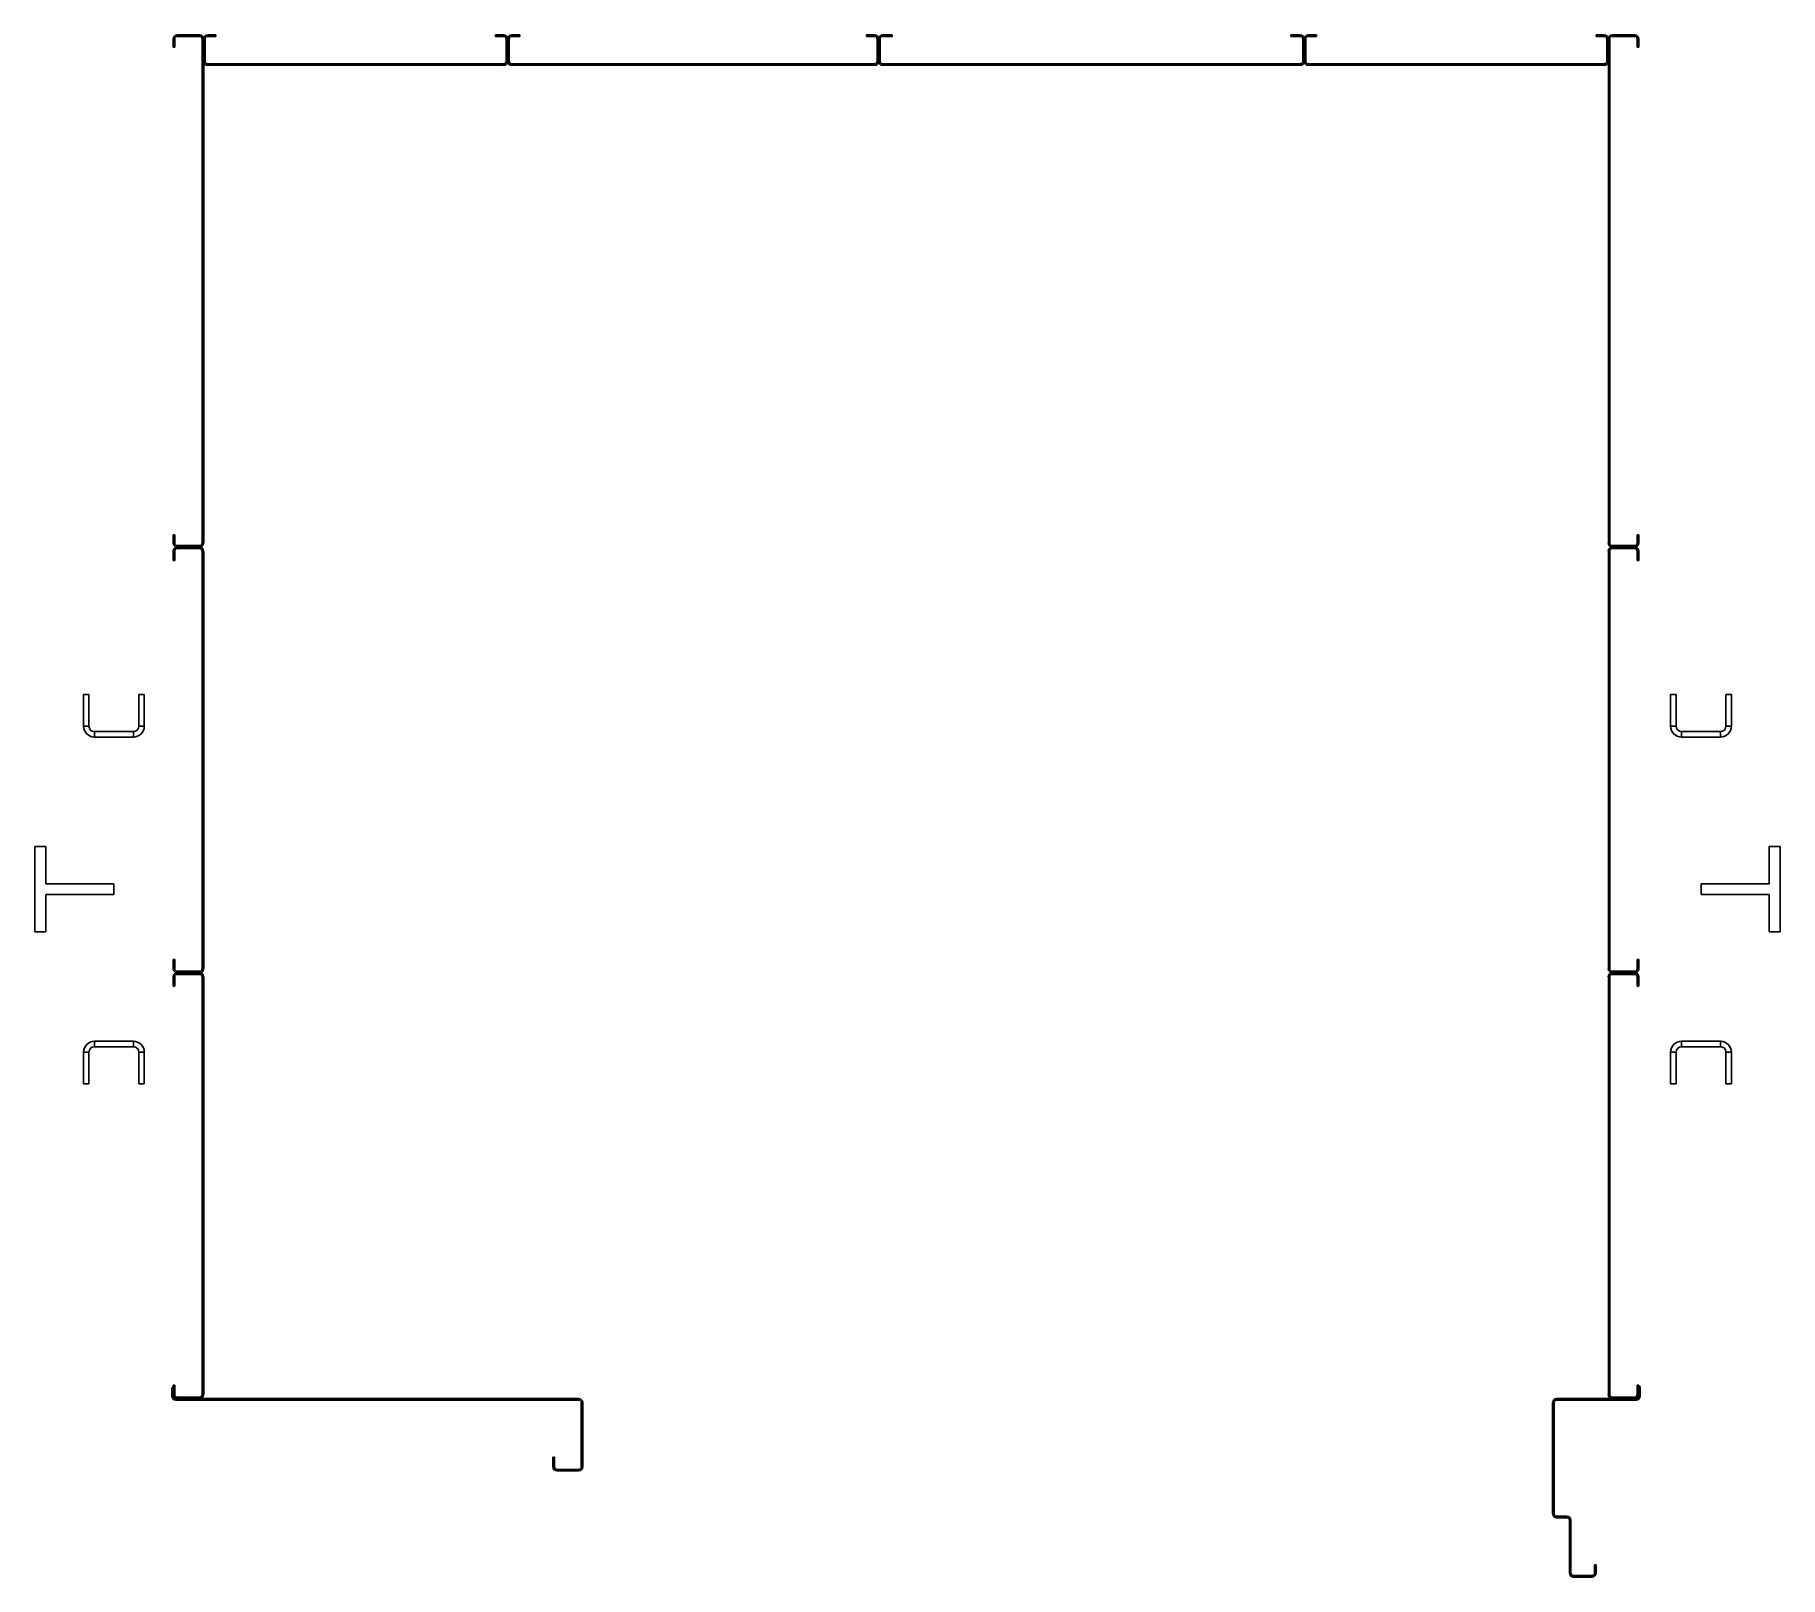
# Model space of a CAD drawing. Header units: millimetres. Extents: x -1726 to -291, y 32 to 1300.
import ezdxf

# ---------------------------------------------------------------- set-up
doc = ezdxf.new("R2010")
doc.units = ezdxf.units.MM

msp = doc.modelspace()

# ---------------------------------------------------------------- linework, layer by layer
at = {"color": 7, "linetype": 'Continuous', "lineweight": 25}
for p, q in [((-1610.7, 1296.3), (-1611.9, 1296.3)), ((-1611.9, 1296.3), (-1611.9, 1289.6)), ((-1610.7, 1296.3), (-1610.7, 1289.6)), ((-1608.7, 1299.6), (-1608.7, 1298.3)), ((-1590.2, 1299.6), (-1608.7, 1299.6)), ((-1590.2, 1298.3), (-1608.7, 1298.3)), ((-1590.2, 1298.3), (-1590.2, 1299.6)), ((-1588.2, 881.8), (-1588.2, 1296.3)), ((-1586.9, 1296.3), (-1588.2, 1296.3)), ((-1585.7, 1296.3), (-1586.9, 1296.3)), ((-1586.9, 1296.3), (-1586.9, 1277.8)), ((-1586.9, 881.8), (-1586.9, 1296.3)), ((-1585.7, 1296.3), (-1585.7, 1277.8)), ((-1583.7, 1299.6), (-1583.7, 1298.3)), ((-1576.9, 1299.6), (-1583.7, 1299.6)), ((-1576.9, 1298.3), (-1583.7, 1298.3)), ((-1576.9, 1299.6), (-1576.9, 1298.3)), ((-1346.9, 1298.3), (-1346.9, 1299.6)), ((-1340.2, 1299.6), (-1346.9, 1299.6)), ((-1340.2, 1298.3), (-1346.9, 1298.3)), ((-1340.2, 1298.3), (-1340.2, 1299.6)), ((-1336.9, 1296.3), (-1338.2, 1296.3)), ((-1338.2, 1277.8), (-1338.2, 1296.3)), ((-1335.7, 1296.3), (-1336.9, 1296.3)), ((-1336.9, 1296.3), (-1336.9, 1277.8)), ((-1335.7, 1296.3), (-1335.7, 1277.8)), ((-1333.7, 1299.6), (-1333.7, 1298.3)), ((-1326.9, 1299.6), (-1333.7, 1299.6)), ((-1326.9, 1298.3), (-1333.7, 1298.3)), ((-1326.9, 1299.6), (-1326.9, 1298.3)), ((-1035.2, 1299.6), (-1041.9, 1299.6)), ((-1041.9, 1298.3), (-1041.9, 1299.6)), ((-1035.2, 1298.3), (-1041.9, 1298.3)), ((-1035.2, 1298.3), (-1035.2, 1299.6)), ((-1031.9, 1296.3), (-1033.2, 1296.3)), ((-1033.2, 1277.8), (-1033.2, 1296.3)), ((-1031.9, 1277.8), (-1031.9, 1296.3)), ((-1030.7, 1296.3), (-1031.9, 1296.3)), ((-1030.7, 1296.3), (-1030.7, 1277.8)), ((-1028.7, 1299.6), (-1028.7, 1298.3)), ((-1020.9, 1299.6), (-1028.7, 1299.6)), ((-1020.9, 1298.3), (-1028.7, 1298.3)), ((-1020.9, 1299.6), (-1020.9, 1298.3)), ((-692.9, 1298.3), (-692.9, 1299.6)), ((-685.2, 1299.6), (-692.9, 1299.6)), ((-685.2, 1298.3), (-692.9, 1298.3)), ((-685.2, 1298.3), (-685.2, 1299.6)), ((-683.2, 1277.8), (-683.2, 1296.3)), ((-681.9, 1296.3), (-683.2, 1296.3)), ((-680.7, 1296.3), (-681.9, 1296.3)), ((-681.9, 1296.3), (-681.9, 1277.8)), ((-680.7, 1296.3), (-680.7, 1277.8)), ((-678.7, 1299.6), (-678.7, 1298.3)), ((-671.9, 1299.6), (-678.7, 1299.6)), ((-671.9, 1298.3), (-678.7, 1298.3)), ((-671.9, 1299.6), (-671.9, 1298.3)), ((-435.2, 1299.6), (-441.9, 1299.6)), ((-441.9, 1298.3), (-441.9, 1299.6)), ((-435.2, 1298.3), (-441.9, 1298.3)), ((-435.2, 1298.3), (-435.2, 1299.6)), ((-433.2, 1277.8), (-433.2, 1296.3)), ((-431.9, 1296.3), (-433.2, 1296.3)), ((-431.9, 1277.8), (-431.9, 1296.3)), ((-430.7, 1296.3), (-431.9, 1296.3)), ((-431.9, 881.8), (-431.9, 1296.3)), ((-430.7, 881.8), (-430.7, 1296.3)), ((-428.7, 1299.6), (-428.7, 1298.3)), ((-428.7, 1299.6), (-410.2, 1299.6)), ((-428.7, 1298.3), (-410.2, 1298.3)), ((-410.2, 1298.3), (-410.2, 1299.6)), ((-408.2, 1296.3), (-408.2, 1289.6)), ((-406.9, 1296.3), (-408.2, 1296.3)), ((-406.9, 1296.3), (-406.9, 1289.6)), ((-1610.7, 1289.6), (-1611.9, 1289.6)), ((-1586.9, 1277.8), (-1585.7, 1277.8)), ((-1338.2, 1277.8), (-1336.9, 1277.8)), ((-1336.9, 1277.8), (-1335.7, 1277.8)), ((-1033.2, 1277.8), (-1031.9, 1277.8)), ((-1031.9, 1277.8), (-1030.7, 1277.8)), ((-683.2, 1277.8), (-681.9, 1277.8)), ((-681.9, 1277.8), (-680.7, 1277.8)), ((-433.2, 1277.8), (-431.9, 1277.8)), ((-408.2, 1289.6), (-406.9, 1289.6)), ((-1583.7, 1275.8), (-1583.7, 1274.6)), ((-1583.7, 1275.8), (-1340.2, 1275.8)), ((-1583.7, 1274.6), (-1340.2, 1274.6)), ((-1340.2, 1274.6), (-1340.2, 1275.8)), ((-1333.7, 1275.8), (-1333.7, 1274.6)), ((-1333.7, 1275.8), (-1035.2, 1275.8)), ((-1333.7, 1274.6), (-1035.2, 1274.6)), ((-1035.2, 1274.6), (-1035.2, 1275.8)), ((-1028.7, 1275.8), (-1028.7, 1274.6)), ((-1028.7, 1275.8), (-685.2, 1275.8)), ((-1028.7, 1274.6), (-685.2, 1274.6)), ((-685.2, 1274.6), (-685.2, 1275.8)), ((-678.7, 1275.8), (-678.7, 1274.6)), ((-678.7, 1275.8), (-435.2, 1275.8)), ((-678.7, 1274.6), (-435.2, 1274.6)), ((-435.2, 1274.6), (-435.2, 1275.8)), ((-1611.9, 888.6), (-1611.9, 881.8)), ((-1611.9, 888.6), (-1610.7, 888.6)), ((-1611.9, 881.8), (-1610.7, 881.8)), ((-1610.7, 888.6), (-1610.7, 881.8)), ((-1608.7, 879.8), (-1608.7, 878.6)), ((-1608.7, 879.8), (-1590.2, 879.8)), ((-1608.7, 878.6), (-1590.2, 878.6)), ((-1608.7, 878.6), (-1608.7, 877.3)), ((-1590.2, 877.3), (-1608.7, 877.3)), ((-1590.2, 878.6), (-1590.2, 879.8)), ((-1590.2, 877.3), (-1590.2, 878.6)), ((-1588.2, 881.8), (-1586.9, 881.8)), ((-431.9, 881.8), (-430.7, 881.8)), ((-428.7, 879.8), (-428.7, 878.6)), ((-410.2, 879.8), (-428.7, 879.8)), ((-410.2, 878.6), (-428.7, 878.6)), ((-428.7, 878.6), (-428.7, 877.3)), ((-428.7, 877.3), (-410.2, 877.3)), ((-410.2, 878.6), (-410.2, 879.8)), ((-410.2, 877.3), (-410.2, 878.6)), ((-408.2, 888.6), (-408.2, 881.8)), ((-406.9, 888.6), (-408.2, 888.6)), ((-408.2, 881.8), (-406.9, 881.8)), ((-406.9, 888.6), (-406.9, 881.8)), ((-1610.7, 875.3), (-1611.9, 875.3)), ((-1611.9, 875.3), (-1611.9, 867.6)), ((-1610.7, 867.6), (-1611.9, 867.6)), ((-1610.7, 875.3), (-1610.7, 867.6)), ((-1588.2, 531.8), (-1588.2, 875.3)), ((-1586.9, 875.3), (-1588.2, 875.3)), ((-1586.9, 531.8), (-1586.9, 875.3)), ((-430.7, 875.3), (-431.9, 875.3)), ((-431.9, 531.8), (-431.9, 875.3)), ((-430.7, 531.8), (-430.7, 875.3)), ((-408.2, 875.3), (-408.2, 867.6)), ((-406.9, 875.3), (-408.2, 875.3)), ((-408.2, 867.6), (-406.9, 867.6)), ((-406.9, 875.3), (-406.9, 867.6)), ((-1681.2, 757.3), (-1685.7, 757.3)), ((-1685.7, 757.3), (-1685.7, 731.3)), ((-1681.2, 757.3), (-1681.2, 731.3)), ((-1640.2, 731.3), (-1640.2, 757.3)), ((-1635.7, 757.3), (-1640.2, 757.3)), ((-1635.7, 731.3), (-1635.7, 757.3)), ((-380.7, 757.3), (-376.2, 757.3)), ((-380.7, 731.3), (-380.7, 757.3)), ((-376.2, 731.3), (-376.2, 757.3)), ((-335.2, 757.3), (-335.2, 731.3)), ((-335.2, 757.3), (-330.7, 757.3)), ((-330.7, 757.3), (-330.7, 731.3)), ((-1685.7, 731.3), (-1681.2, 731.3)), ((-1676.7, 726.8), (-1676.7, 722.3)), ((-1676.7, 726.8), (-1644.7, 726.8)), ((-1676.7, 722.3), (-1644.7, 722.3)), ((-1644.7, 722.3), (-1644.7, 726.8)), ((-1640.2, 731.3), (-1635.7, 731.3)), ((-380.7, 731.3), (-376.2, 731.3)), ((-371.7, 726.8), (-371.7, 722.3)), ((-339.7, 726.8), (-371.7, 726.8)), ((-339.7, 722.3), (-371.7, 722.3)), ((-339.7, 722.3), (-339.7, 726.8)), ((-335.2, 731.3), (-330.7, 731.3)), ((-1725.7, 632.3), (-1725.7, 562.3)), ((-1716.7, 632.3), (-1725.7, 632.3)), ((-1716.7, 601.8), (-1716.7, 632.3)), ((-299.7, 601.8), (-299.7, 632.3)), ((-299.7, 632.3), (-290.7, 632.3)), ((-290.7, 632.3), (-290.7, 562.3)), ((-1660.7, 601.8), (-1716.7, 601.8)), ((-1716.7, 592.8), (-1660.7, 592.8)), ((-1716.7, 562.3), (-1716.7, 592.8)), ((-1660.7, 592.8), (-1660.7, 601.8)), ((-355.7, 592.8), (-355.7, 601.8)), ((-355.7, 601.8), (-299.7, 601.8)), ((-299.7, 592.8), (-355.7, 592.8)), ((-299.7, 562.3), (-299.7, 592.8)), ((-1725.7, 562.3), (-1716.7, 562.3)), ((-290.7, 562.3), (-299.7, 562.3)), ((-1611.9, 539.6), (-1610.7, 539.6)), ((-1611.9, 539.6), (-1611.9, 531.8)), ((-1611.9, 531.8), (-1610.7, 531.8)), ((-1610.7, 539.6), (-1610.7, 531.8)), ((-1588.2, 531.8), (-1586.9, 531.8)), ((-431.9, 531.8), (-430.7, 531.8)), ((-406.9, 539.6), (-408.2, 539.6)), ((-408.2, 539.6), (-408.2, 531.8)), ((-408.2, 531.8), (-406.9, 531.8)), ((-406.9, 539.6), (-406.9, 531.8)), ((-1610.7, 525.3), (-1611.9, 525.3)), ((-1611.9, 525.3), (-1611.9, 517.6)), ((-1610.7, 517.6), (-1611.9, 517.6)), ((-1610.7, 525.3), (-1610.7, 517.6)), ((-1608.7, 529.8), (-1608.7, 528.6)), ((-1608.7, 529.8), (-1590.2, 529.8)), ((-1608.7, 528.6), (-1590.2, 528.6)), ((-1608.7, 528.6), (-1608.7, 527.3)), ((-1590.2, 527.3), (-1608.7, 527.3)), ((-1590.2, 528.6), (-1590.2, 529.8)), ((-1590.2, 527.3), (-1590.2, 528.6)), ((-1588.2, 181.8), (-1588.2, 525.3)), ((-1586.9, 525.3), (-1588.2, 525.3)), ((-1586.9, 181.8), (-1586.9, 525.3)), ((-430.7, 525.3), (-431.9, 525.3)), ((-431.9, 181.8), (-431.9, 525.3)), ((-430.7, 181.8), (-430.7, 525.3)), ((-428.7, 529.8), (-428.7, 528.6)), ((-410.2, 529.8), (-428.7, 529.8)), ((-410.2, 528.6), (-428.7, 528.6)), ((-428.7, 528.6), (-428.7, 527.3)), ((-428.7, 527.3), (-410.2, 527.3)), ((-410.2, 528.6), (-410.2, 529.8)), ((-410.2, 527.3), (-410.2, 528.6)), ((-406.9, 525.3), (-408.2, 525.3)), ((-408.2, 525.3), (-408.2, 517.6)), ((-408.2, 517.6), (-406.9, 517.6)), ((-406.9, 525.3), (-406.9, 517.6)), ((-1681.2, 463.3), (-1685.7, 463.3)), ((-1685.7, 437.3), (-1685.7, 463.3)), ((-1681.2, 437.3), (-1681.2, 463.3)), ((-1676.7, 472.3), (-1676.7, 467.8)), ((-1676.7, 472.3), (-1644.7, 472.3)), ((-1676.7, 467.8), (-1644.7, 467.8)), ((-1644.7, 467.8), (-1644.7, 472.3)), ((-1635.7, 463.3), (-1640.2, 463.3)), ((-1640.2, 463.3), (-1640.2, 437.3)), ((-1635.7, 463.3), (-1635.7, 437.3)), ((-376.2, 463.3), (-380.7, 463.3)), ((-380.7, 463.3), (-380.7, 437.3)), ((-376.2, 463.3), (-376.2, 437.3)), ((-371.7, 472.3), (-371.7, 467.8)), ((-339.7, 472.3), (-371.7, 472.3)), ((-339.7, 467.8), (-371.7, 467.8)), ((-339.7, 467.8), (-339.7, 472.3)), ((-330.7, 463.3), (-335.2, 463.3)), ((-335.2, 437.3), (-335.2, 463.3)), ((-330.7, 437.3), (-330.7, 463.3)), ((-1681.2, 437.3), (-1685.7, 437.3)), ((-1635.7, 437.3), (-1640.2, 437.3)), ((-380.7, 437.3), (-376.2, 437.3)), ((-335.2, 437.3), (-330.7, 437.3)), ((-1613.2, 187.3), (-1613.2, 180.6)), ((-1611.9, 187.3), (-1613.2, 187.3)), ((-1611.9, 189.6), (-1611.9, 181.8)), ((-1611.9, 189.6), (-1610.7, 189.6)), ((-1610.7, 189.6), (-1610.7, 181.8)), ((-408.2, 189.6), (-408.2, 181.8)), ((-406.9, 189.6), (-408.2, 189.6)), ((-406.9, 189.6), (-406.9, 181.8)), ((-405.7, 188.6), (-406.9, 188.6)), ((-405.7, 188.6), (-405.7, 180.6)), ((-1613.2, 180.6), (-1611.9, 180.6)), ((-1611.9, 181.8), (-1611.9, 180.6)), ((-1611.9, 181.8), (-1610.7, 181.8)), ((-1609.9, 178.6), (-1609.9, 177.3)), ((-1609.9, 178.6), (-1608.7, 178.6)), ((-1609.9, 177.3), (-1278.4, 177.3)), ((-1608.7, 179.8), (-1608.7, 178.6)), ((-1608.7, 179.8), (-1590.2, 179.8)), ((-1608.7, 178.6), (-1590.2, 178.6)), ((-1590.2, 178.6), (-1590.2, 179.8)), ((-1590.2, 178.6), (-1278.4, 178.6)), ((-1588.2, 181.8), (-1586.9, 181.8)), ((-1278.4, 177.3), (-1278.4, 178.6)), ((-1275.2, 175.3), (-1276.4, 175.3)), ((-1276.4, 175.3), (-1276.4, 122.3)), ((-1275.2, 175.3), (-1275.2, 122.3)), ((-476.4, 175.3), (-477.7, 175.3)), ((-477.7, 175.3), (-477.7, 83.8)), ((-476.4, 175.3), (-476.4, 83.8)), ((-474.4, 178.6), (-474.4, 177.3)), ((-428.7, 178.6), (-474.4, 178.6)), ((-408.9, 177.3), (-474.4, 177.3)), ((-431.9, 181.8), (-430.7, 181.8)), ((-428.7, 179.8), (-428.7, 178.6)), ((-410.2, 179.8), (-428.7, 179.8)), ((-410.2, 178.6), (-428.7, 178.6)), ((-410.2, 178.6), (-410.2, 179.8)), ((-408.9, 178.6), (-410.2, 178.6)), ((-408.9, 177.3), (-408.9, 178.6)), ((-408.2, 181.8), (-406.9, 181.8)), ((-406.9, 181.8), (-406.9, 180.6)), ((-406.9, 180.6), (-405.7, 180.6)), ((-1298.4, 130.3), (-1299.7, 130.3)), ((-1299.7, 122.3), (-1299.7, 130.3)), ((-1298.4, 122.3), (-1298.4, 130.3)), ((-1299.7, 122.3), (-1298.4, 122.3)), ((-1296.4, 120.3), (-1296.4, 119.1)), ((-1278.4, 120.3), (-1296.4, 120.3)), ((-1278.4, 119.1), (-1296.4, 119.1)), ((-1278.4, 119.1), (-1278.4, 120.3)), ((-1276.4, 122.3), (-1275.2, 122.3)), ((-477.7, 83.8), (-476.4, 83.8)), ((-474.4, 81.8), (-474.4, 80.6)), ((-474.4, 81.8), (-465.9, 81.8)), ((-474.4, 80.6), (-465.9, 80.6)), ((-465.9, 80.6), (-465.9, 81.8)), ((-462.7, 78.6), (-463.9, 78.6)), ((-463.9, 78.6), (-463.9, 35.1)), ((-462.7, 78.6), (-462.7, 35.1)), ((-463.9, 35.1), (-462.7, 35.1)), ((-460.7, 33.1), (-460.7, 31.8)), ((-460.7, 33.1), (-445.2, 33.1)), ((-460.7, 31.8), (-445.2, 31.8)), ((-445.2, 31.8), (-445.2, 33.1)), ((-443.2, 35.1), (-443.2, 41.8)), ((-441.9, 41.8), (-443.2, 41.8)), ((-443.2, 35.1), (-441.9, 35.1)), ((-441.9, 35.1), (-441.9, 41.8))]:
    msp.add_line(p, q, dxfattribs=at)
for centre, radius, start, end in [((-1608.7, 1296.3), 3.25, 90, 180), ((-1608.7, 1296.3), 2, 90, 180), ((-1590.2, 1296.3), 3.25, 360, 90), ((-1590.2, 1296.3), 2, 0, 90), ((-1583.7, 1296.3), 3.25, 90, 180), ((-1583.7, 1296.3), 2, 90, 180), ((-1340.2, 1296.3), 3.25, 0, 90), ((-1340.2, 1296.3), 2, 0, 90), ((-1333.7, 1296.3), 3.25, 90, 180), ((-1333.7, 1296.3), 2, 90, 180), ((-1035.2, 1296.3), 3.25, 0, 90), ((-1035.2, 1296.3), 2, 0, 90), ((-1028.7, 1296.3), 3.25, 90, 180), ((-1028.7, 1296.3), 2, 90, 180), ((-685.2, 1296.3), 3.25, 0, 90), ((-685.2, 1296.3), 2, 0, 90), ((-678.7, 1296.3), 3.25, 90, 180), ((-678.7, 1296.3), 2, 90, 180), ((-435.2, 1296.3), 3.25, 0, 90), ((-435.2, 1296.3), 2, 0, 90), ((-428.7, 1296.3), 3.25, 90, 180), ((-428.7, 1296.3), 2, 90, 180), ((-410.2, 1296.3), 3.25, 0, 90), ((-410.2, 1296.3), 2, 0, 90), ((-1583.7, 1277.8), 3.25, 180, 270), ((-1583.7, 1277.8), 2, 180, 270), ((-1340.2, 1277.8), 3.25, 270, 0), ((-1340.2, 1277.8), 2, 270, 0), ((-1333.7, 1277.8), 3.25, 180, 270), ((-1333.7, 1277.8), 2, 180, 270), ((-1035.2, 1277.8), 2, 270, 0), ((-1035.2, 1277.8), 3.25, 270, 0), ((-1028.7, 1277.8), 3.25, 180, 270), ((-1028.7, 1277.8), 2, 180, 270), ((-685.2, 1277.8), 2, 270, 0), ((-685.2, 1277.8), 3.25, 270, 0), ((-678.7, 1277.8), 3.25, 180, 270), ((-678.7, 1277.8), 2, 180, 270), ((-435.2, 1277.8), 3.25, 270, 0), ((-435.2, 1277.8), 2, 270, 0), ((-1608.7, 881.8), 3.25, 180, 270), ((-1608.7, 875.3), 3.25, 90, 180), ((-1608.7, 881.8), 2, 180, 270), ((-1608.7, 875.3), 2, 90, 180), ((-1590.2, 881.8), 2, 270, 0), ((-1590.2, 881.8), 3.25, 270, 0), ((-1590.2, 875.3), 3.25, 0, 90), ((-1590.2, 875.3), 2, 0, 90), ((-428.7, 881.8), 3.25, 180, 270), ((-428.7, 875.3), 3.25, 90, 180), ((-428.7, 881.8), 2, 180, 270), ((-428.7, 875.3), 2, 90, 180), ((-410.2, 881.8), 2, 270, 0), ((-410.2, 881.8), 3.25, 270, 0), ((-410.2, 875.3), 3.25, 0, 90), ((-410.2, 875.3), 2, 0, 90), ((-1676.7, 731.3), 9, 180, 270), ((-1676.7, 731.3), 4.5, 180, 270), ((-1644.7, 731.3), 9, 270, 0), ((-1644.7, 731.3), 4.5, 270, 0), ((-371.7, 731.3), 9, 180, 270), ((-371.7, 731.3), 4.5, 180, 270), ((-339.7, 731.3), 4.5, 270, 0), ((-339.7, 731.3), 9, 270, 0), ((-1608.7, 531.8), 3.25, 180, 270), ((-1608.7, 531.8), 2, 180, 270), ((-1590.2, 531.8), 2, 270, 0), ((-1590.2, 531.8), 3.25, 270, 0), ((-428.7, 531.8), 3.25, 180, 270), ((-428.7, 531.8), 2, 180, 270), ((-410.2, 531.8), 2, 270, 0), ((-410.2, 531.8), 3.25, 270, 0), ((-1608.7, 525.3), 3.25, 90, 180), ((-1608.7, 525.3), 2, 90, 180), ((-1590.2, 525.3), 3.25, 0, 90), ((-1590.2, 525.3), 2, 0, 90), ((-428.7, 525.3), 3.25, 90, 180), ((-428.7, 525.3), 2, 90, 180), ((-410.2, 525.3), 3.25, 0, 90), ((-410.2, 525.3), 2, 0, 90), ((-1676.7, 463.3), 9, 90, 180), ((-1676.7, 463.3), 4.5, 90, 180), ((-1644.7, 463.3), 9, 0, 90), ((-1644.7, 463.3), 4.5, 0, 90), ((-371.7, 463.3), 9, 90, 180), ((-371.7, 463.3), 4.5, 90, 180), ((-339.7, 463.3), 9, 0, 90), ((-339.7, 463.3), 4.5, 0, 90), ((-1609.9, 180.6), 3.25, 180, 270), ((-1608.7, 181.8), 3.25, 180, 270), ((-1609.9, 180.6), 2, 180, 270), ((-1608.7, 181.8), 2, 180, 270), ((-1590.2, 181.8), 3.25, 270, 0), ((-1590.2, 181.8), 2, 270, 0), ((-1278.4, 175.3), 3.25, 0, 90), ((-1278.4, 175.3), 2, 0, 90), ((-474.4, 175.3), 3.25, 90, 180), ((-474.4, 175.3), 2, 90, 180), ((-428.7, 181.8), 3.25, 180, 270), ((-428.7, 181.8), 2, 180, 270), ((-410.2, 181.8), 2, 270, 0), ((-410.2, 181.8), 3.25, 270, 0), ((-408.9, 180.6), 3.25, 270, 0), ((-408.9, 180.6), 2, 270, 0), ((-1296.4, 122.3), 3.25, 180, 270), ((-1296.4, 122.3), 2, 180, 270), ((-1278.4, 122.3), 2, 270, 0), ((-1278.4, 122.3), 3.25, 270, 0), ((-474.4, 83.8), 3.25, 180, 270), ((-474.4, 83.8), 2, 180, 270), ((-465.9, 78.6), 3.25, 0, 90), ((-465.9, 78.6), 2, 0, 90), ((-460.7, 35.1), 3.25, 180, 270), ((-460.7, 35.1), 2, 180, 270), ((-445.2, 35.1), 2, 270, 0), ((-445.2, 35.1), 3.25, 270, 0)]:
    msp.add_arc(centre, radius, start, end, dxfattribs=at)

doc.saveas('drawing.dxf')
